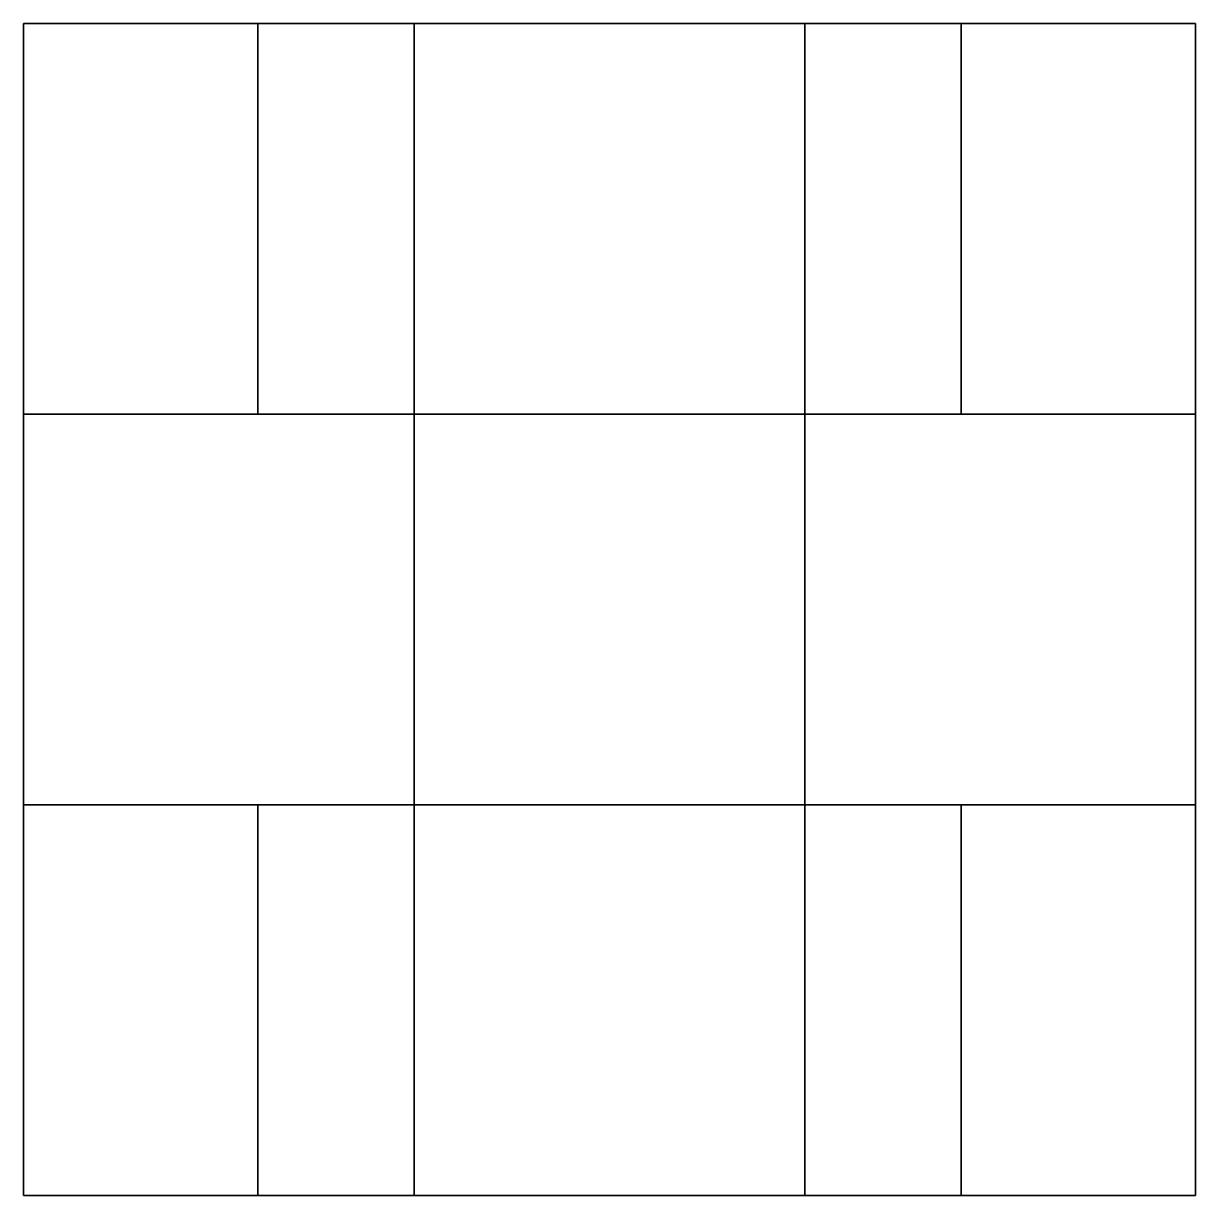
# Model space of a CAD drawing. Header units: millimetres. Extents: x -37.5 to 37.5, y -37.5 to 37.5.
import ezdxf

# ---------------------------------------------------------------- set-up
doc = ezdxf.new("R2010")
doc.units = ezdxf.units.MM
for name, color, linetype in [('STAGE_01', 31, 'Continuous'), ('STAGE_02', 32, 'Continuous'), ('STAGE_03', 33, 'Continuous')]:
    doc.layers.add(name, color=color, linetype=linetype)

# ---------------------------------------------------------------- blocks, each defined once
blk = doc.blocks.new('LEG_001_01')
for points in [[(7.5, -12.5, -37.5), (-7.5, -12.5, -37.5), (-7.5, 12.5, -37.5), (7.5, 12.5, -37.5)], [(7.5, -12.5, 37.5), (7.5, 12.5, 37.5), (-7.5, 12.5, 37.5), (-7.5, -12.5, 37.5)], [(7.5, 12.5, -37.5), (-7.5, 12.5, -37.5), (-7.5, 12.5, 37.5), (7.5, 12.5, 37.5)], [(-7.5, -12.5, -37.5), (-7.5, -12.5, 37.5), (-7.5, 12.5, 37.5), (-7.5, 12.5, -37.5)], [(7.5, -12.5, -37.5), (7.5, 12.5, -37.5), (7.5, 12.5, 37.5), (7.5, -12.5, 37.5)], [(7.5, -12.5, -37.5), (7.5, -12.5, 37.5), (-7.5, -12.5, 37.5), (-7.5, -12.5, -37.5)]]:
    blk.add_3dface(points)
at = {"flags": 1}
for tag in ['SEQ', 'STAGE', 'GRASP']:
    blk.add_attdef(tag, (0, 0), '', height=2, dxfattribs=at)
blk = doc.blocks.new('LEG_002_01')
for points in [[(7.5, -12.5, -37.5), (-7.5, -12.5, -37.5), (-7.5, 12.5, -37.5), (7.5, 12.5, -37.5)], [(7.5, -12.5, 37.5), (7.5, 12.5, 37.5), (-7.5, 12.5, 37.5), (-7.5, -12.5, 37.5)], [(7.5, 12.5, -37.5), (-7.5, 12.5, -37.5), (-7.5, 12.5, 37.5), (7.5, 12.5, 37.5)], [(-7.5, -12.5, -37.5), (-7.5, -12.5, 37.5), (-7.5, 12.5, 37.5), (-7.5, 12.5, -37.5)], [(7.5, -12.5, -37.5), (7.5, 12.5, -37.5), (7.5, 12.5, 37.5), (7.5, -12.5, 37.5)], [(7.5, -12.5, -37.5), (7.5, -12.5, 37.5), (-7.5, -12.5, 37.5), (-7.5, -12.5, -37.5)]]:
    blk.add_3dface(points)
at = {"flags": 1}
for tag in ['SEQ', 'STAGE', 'GRASP']:
    blk.add_attdef(tag, (0, 0), '', height=2, dxfattribs=at)
blk = doc.blocks.new('LEG_003_01')
for points in [[(7.5, -12.5, -37.5), (-7.5, -12.5, -37.5), (-7.5, 12.5, -37.5), (7.5, 12.5, -37.5)], [(7.5, -12.5, 37.5), (7.5, 12.5, 37.5), (-7.5, 12.5, 37.5), (-7.5, -12.5, 37.5)], [(7.5, 12.5, -37.5), (-7.5, 12.5, -37.5), (-7.5, 12.5, 37.5), (7.5, 12.5, 37.5)], [(-7.5, -12.5, -37.5), (-7.5, -12.5, 37.5), (-7.5, 12.5, 37.5), (-7.5, 12.5, -37.5)], [(7.5, -12.5, -37.5), (7.5, 12.5, -37.5), (7.5, 12.5, 37.5), (7.5, -12.5, 37.5)], [(7.5, -12.5, -37.5), (7.5, -12.5, 37.5), (-7.5, -12.5, 37.5), (-7.5, -12.5, -37.5)]]:
    blk.add_3dface(points)
at = {"flags": 1}
for tag in ['SEQ', 'STAGE', 'GRASP']:
    blk.add_attdef(tag, (0, 0), '', height=2, dxfattribs=at)
blk = doc.blocks.new('LEG_004_01')
for points in [[(7.5, -12.5, -37.5), (-7.5, -12.5, -37.5), (-7.5, 12.5, -37.5), (7.5, 12.5, -37.5)], [(7.5, -12.5, 37.5), (7.5, 12.5, 37.5), (-7.5, 12.5, 37.5), (-7.5, -12.5, 37.5)], [(7.5, 12.5, -37.5), (-7.5, 12.5, -37.5), (-7.5, 12.5, 37.5), (7.5, 12.5, 37.5)], [(-7.5, -12.5, -37.5), (-7.5, -12.5, 37.5), (-7.5, 12.5, 37.5), (-7.5, 12.5, -37.5)], [(7.5, -12.5, -37.5), (7.5, 12.5, -37.5), (7.5, 12.5, 37.5), (7.5, -12.5, 37.5)], [(7.5, -12.5, -37.5), (7.5, -12.5, 37.5), (-7.5, -12.5, 37.5), (-7.5, -12.5, -37.5)]]:
    blk.add_3dface(points)
at = {"flags": 1}
for tag in ['SEQ', 'STAGE', 'GRASP']:
    blk.add_attdef(tag, (0, 0), '', height=2, dxfattribs=at)
blk = doc.blocks.new('BEAM_001_01')
for points in [[(-37.5, -12.5, -7.5), (-37.5, -12.5, 7.5), (-37.5, 12.5, 7.5), (-37.5, 12.5, -7.5)], [(-37.5, 12.5, -7.5), (-37.5, 12.5, 7.5), (37.5, 12.5, 7.5), (37.5, 12.5, -7.5)], [(-37.5, -12.5, -7.5), (-37.5, 12.5, -7.5), (37.5, 12.5, -7.5), (37.5, -12.5, -7.5)], [(-37.5, -12.5, 7.5), (37.5, -12.5, 7.5), (37.5, 12.5, 7.5), (-37.5, 12.5, 7.5)], [(37.5, -12.5, -7.5), (37.5, 12.5, -7.5), (37.5, 12.5, 7.5), (37.5, -12.5, 7.5)], [(-37.5, -12.5, -7.5), (37.5, -12.5, -7.5), (37.5, -12.5, 7.5), (-37.5, -12.5, 7.5)]]:
    blk.add_3dface(points)
at = {"flags": 1}
for tag in ['SEQ', 'STAGE', 'GRASP']:
    blk.add_attdef(tag, (0, 0), '', height=2, dxfattribs=at)
blk = doc.blocks.new('BEAM_002_01')
for points in [[(-37.5, -12.5, -7.5), (-37.5, -12.5, 7.5), (-37.5, 12.5, 7.5), (-37.5, 12.5, -7.5)], [(-37.5, 12.5, -7.5), (-37.5, 12.5, 7.5), (37.5, 12.5, 7.5), (37.5, 12.5, -7.5)], [(-37.5, -12.5, -7.5), (-37.5, 12.5, -7.5), (37.5, 12.5, -7.5), (37.5, -12.5, -7.5)], [(-37.5, -12.5, 7.5), (37.5, -12.5, 7.5), (37.5, 12.5, 7.5), (-37.5, 12.5, 7.5)], [(37.5, -12.5, -7.5), (37.5, 12.5, -7.5), (37.5, 12.5, 7.5), (37.5, -12.5, 7.5)], [(-37.5, -12.5, -7.5), (37.5, -12.5, -7.5), (37.5, -12.5, 7.5), (-37.5, -12.5, 7.5)]]:
    blk.add_3dface(points)
at = {"flags": 1}
for tag in ['SEQ', 'STAGE', 'GRASP']:
    blk.add_attdef(tag, (0, 0), '', height=2, dxfattribs=at)
blk = doc.blocks.new('TOP_001_01')
for points in [[(12.5, 37.5, -7.5), (-12.5, 37.5, -7.5), (-12.5, 37.5, 7.5), (12.5, 37.5, 7.5)], [(-12.5, -37.5, -7.5), (-12.5, -37.5, 7.5), (-12.5, 37.5, 7.5), (-12.5, 37.5, -7.5)], [(12.5, -37.5, -7.5), (-12.5, -37.5, -7.5), (-12.5, 37.5, -7.5), (12.5, 37.5, -7.5)], [(12.5, -37.5, 7.5), (12.5, 37.5, 7.5), (-12.5, 37.5, 7.5), (-12.5, -37.5, 7.5)], [(12.5, -37.5, -7.5), (12.5, 37.5, -7.5), (12.5, 37.5, 7.5), (12.5, -37.5, 7.5)], [(12.5, -37.5, -7.5), (12.5, -37.5, 7.5), (-12.5, -37.5, 7.5), (-12.5, -37.5, -7.5)]]:
    blk.add_3dface(points)
at = {"flags": 1}
for tag in ['SEQ', 'STAGE', 'GRASP']:
    blk.add_attdef(tag, (0, 0), '', height=2, dxfattribs=at)
blk = doc.blocks.new('TOP_001_02')
for points in [[(12.5, 37.5, -7.5), (-12.5, 37.5, -7.5), (-12.5, 37.5, 7.5), (12.5, 37.5, 7.5)], [(-12.5, -37.5, -7.5), (-12.5, -37.5, 7.5), (-12.5, 37.5, 7.5), (-12.5, 37.5, -7.5)], [(12.5, -37.5, -7.5), (-12.5, -37.5, -7.5), (-12.5, 37.5, -7.5), (12.5, 37.5, -7.5)], [(12.5, -37.5, 7.5), (12.5, 37.5, 7.5), (-12.5, 37.5, 7.5), (-12.5, -37.5, 7.5)], [(12.5, -37.5, -7.5), (12.5, 37.5, -7.5), (12.5, 37.5, 7.5), (12.5, -37.5, 7.5)], [(12.5, -37.5, -7.5), (12.5, -37.5, 7.5), (-12.5, -37.5, 7.5), (-12.5, -37.5, -7.5)]]:
    blk.add_3dface(points)
at = {"flags": 1}
for tag in ['SEQ', 'STAGE', 'GRASP']:
    blk.add_attdef(tag, (0, 0), '', height=2, dxfattribs=at)
blk = doc.blocks.new('TOP_001_03')
for points in [[(12.5, 37.5, -7.5), (-12.5, 37.5, -7.5), (-12.5, 37.5, 7.5), (12.5, 37.5, 7.5)], [(-12.5, -37.5, -7.5), (-12.5, -37.5, 7.5), (-12.5, 37.5, 7.5), (-12.5, 37.5, -7.5)], [(12.5, -37.5, -7.5), (-12.5, -37.5, -7.5), (-12.5, 37.5, -7.5), (12.5, 37.5, -7.5)], [(12.5, -37.5, 7.5), (12.5, 37.5, 7.5), (-12.5, 37.5, 7.5), (-12.5, -37.5, 7.5)], [(12.5, -37.5, -7.5), (12.5, 37.5, -7.5), (12.5, 37.5, 7.5), (12.5, -37.5, 7.5)], [(12.5, -37.5, -7.5), (12.5, -37.5, 7.5), (-12.5, -37.5, 7.5), (-12.5, -37.5, -7.5)]]:
    blk.add_3dface(points)
at = {"flags": 1}
for tag in ['SEQ', 'STAGE', 'GRASP']:
    blk.add_attdef(tag, (0, 0), '', height=2, dxfattribs=at)

msp = doc.modelspace()

# ---------------------------------------------------------------- block references
at = {"layer": 'STAGE_01'}
for name, p in [('LEG_003_01', (-30, 25, 37.5)), ('LEG_004_01', (30, 25, 37.5)), ('LEG_001_01', (-30, -25, 37.5)), ('LEG_002_01', (30, -25, 37.5))]:
    msp.add_blockref(name, p, dxfattribs=at)
at = {"layer": 'STAGE_02'}
for name, p in [('BEAM_002_01', (0, 25, 82.5)), ('BEAM_001_01', (0, -25, 82.5))]:
    msp.add_blockref(name, p, dxfattribs=at)
at = {"layer": 'STAGE_03'}
for name, p in [('TOP_001_01', (-25, 0, 97.5)), ('TOP_001_02', (0, 0, 97.5)), ('TOP_001_03', (25, 0, 97.5))]:
    msp.add_blockref(name, p, dxfattribs=at)

doc.saveas('drawing.dxf')
